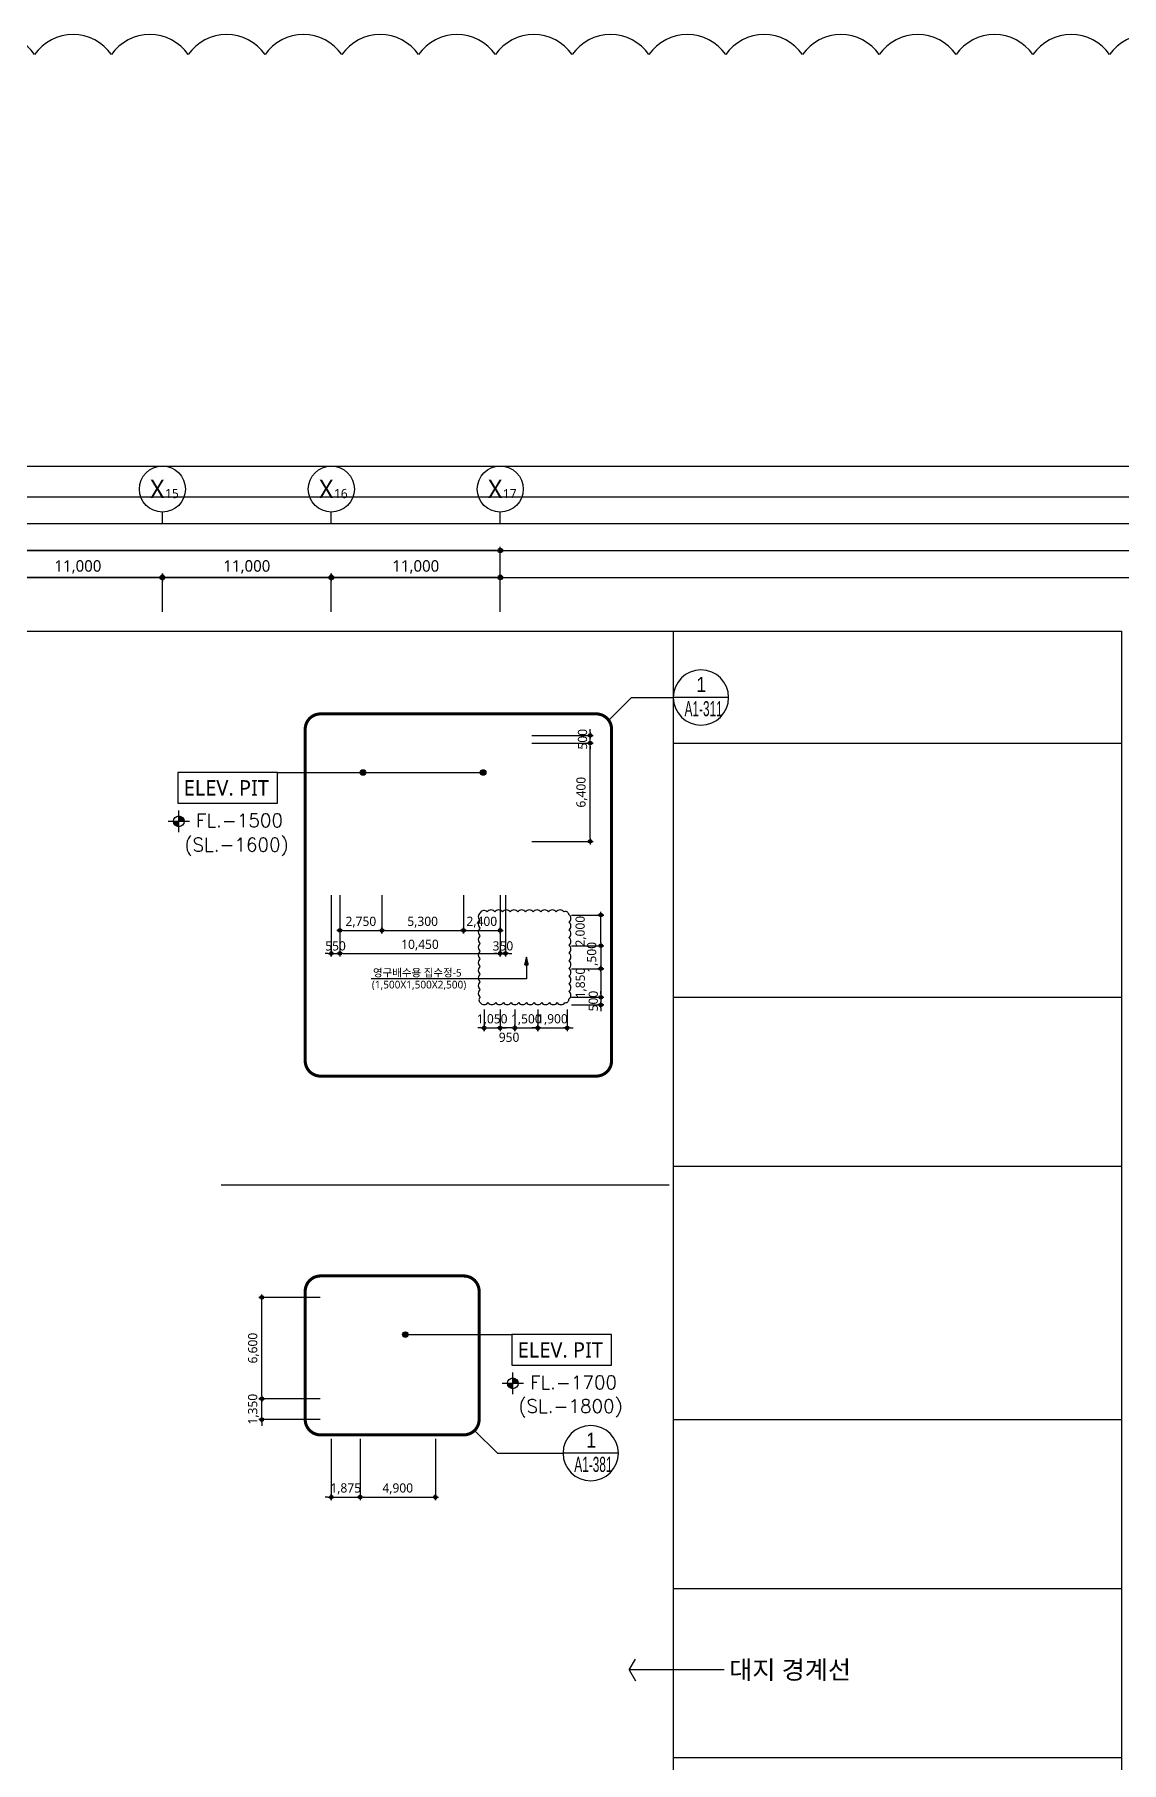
# Model space of a CAD drawing. Header units: millimetres. Extents: x 45782458 to 46215946, y 191740 to 1509539.
# Drawn here: x 46101449 to 46172222, y 1397021 to 1509539 of the extents above; entities that cross this region are included whole.
import ezdxf
from ezdxf.enums import TextEntityAlignment as Align

# ---------------------------------------------------------------- set-up
doc = ezdxf.new("R2010")
doc.units = ezdxf.units.MM
doc.header["$LTSCALE"] = 1000
doc.header["$MEASUREMENT"] = 0
doc.header["$PDSIZE"] = -10
doc.linetypes.add('SYM$0$DASHDOT', pattern=[1, 0.5, -0.25, 0, -0.25])
doc.layers.get('0').update_dxf_attribs({"linetype": 'CONTINUOUS'})
doc.layers.get('Defpoints').update_dxf_attribs({"color": 171, "linetype": 'CONTINUOUS'})
for name, color, linetype in [('cen', 14, 'CONTINUOUS'), ('DIM', 7, 'CONTINUOUS'), ('LED', 7, 'CONTINUOUS'), ('NDIM', 7, 'CONTINUOUS'), ('SYM(AXIS)', 7, 'CONTINUOUS'), ('SYMBOL', 7, 'CONTINUOUS'), ('TEXT(AXIS)', 2, 'CONTINUOUS'), ('TEXT(MIN)', 7, 'CONTINUOUS'), ('TEXT(노트)', 7, 'CONTINUOUS'), ('TEXT(실명)', 3, 'CONTINUOUS'), ('TITLE', 7, 'CONTINUOUS'), ('구간정리', 6, 'CONTINUOUS'), ('구간정리-TEXT', 3, 'CONTINUOUS')]:
    doc.layers.add(name, color=color, linetype=linetype)
doc.layers.add('CHECK', color=30, linetype='CONTINUOUS', plot=False)
doc.styles.add('SIM', font='simplex.shx')
doc.styles.add('SYM$0$ARIAL', font='arial.ttf')
doc.styles.add('SYM$0$돋움', font='', dxfattribs={"width": 0.9})
doc.styles.add('TE', font='malgun_0.ttf')
doc.styles.add('나눔바른고딕', font='NanumBarunGothic.ttf')
doc.styles.get('SYM$0$돋움').set_extended_font_data('Dotum')
doc.dimstyles.new('BA', dxfattribs={"dimscale": 500, "dimtxt": 3, "dimasz": 1, "dimexe": 1, "dimexo": 5, "dimgap": 0.9, "dimtad": 1, "dimdec": 0, "dimdsep": 46, "dimlunit": 6, "dimtxsty": 'TE', "dimblk": 'DDD', "dimcen": 2.5, "dimclrd": 256, "dimclre": 256, "dimclrt": 3, "dimazin": 2, "dimtfac": 1, "dimtdec": 0, "dimtix": 1, "dimtmove": 2, "dimatfit": 3, "dimldrblk": 'DDD', "dimfxl": 1, "dimtolj": 1, "dimtzin": 0, "dimarcsym": 2})

# ---------------------------------------------------------------- blocks, each defined once
blk = doc.blocks.new('DDD')
at = {"layer": 'DIM', "color": 0}
for p, q in [((-1, 0), (1, 0)), ((0, -1), (0, 1))]:
    blk.add_line(p, q, dxfattribs=at)
for radius in [0.6, 0.3]:
    blk.add_circle((0, 0), radius, dxfattribs=at)
blk = doc.blocks.new('*D40')
at = {"layer": 'Defpoints', "color": 0, "ltscale": 0.4, "transparency": 16777216}
for p in [(46098772, 1474190), (46098772, 1470690), (46109772, 1470690)]:
    blk.add_point(p, dxfattribs=at)
at = {"layer": 'NDIM', "lineweight": -2, "ltscale": 0.4, "transparency": 16777216}
for p, q in [((46098772, 1471940), (46098772, 1474440)), ((46109522, 1474190), (46099022, 1474190)), ((46109772, 1471940), (46109772, 1474440))]:
    blk.add_line(p, q, dxfattribs=at)
at = {"layer": 'NDIM', "lineweight": -2, "ltscale": 0.4, "transparency": 16777216, "xscale": 250, "yscale": 250, "zscale": 250, "rotation": 180}
blk.add_blockref('DDD', (46098772, 1474190), dxfattribs=at)
at = {"layer": 'NDIM', "lineweight": -2, "ltscale": 0.4, "transparency": 16777216, "xscale": 250, "yscale": 250, "zscale": 250}
blk.add_blockref('DDD', (46109772, 1474190), dxfattribs=at)
at = {"layer": 'NDIM', "color": 3, "ltscale": 0.4, "transparency": 16777216, "insert": (46104272, 1474868), "char_height": 750, "attachment_point": 5, "style": 'TE'}
blk.add_mtext('\\A1;11,000', dxfattribs=at)
blk = doc.blocks.new('*D41')
at = {"layer": 'Defpoints', "color": 0, "ltscale": 0.4, "transparency": 16777216}
for p in [(46109772, 1474190), (46109772, 1470690), (46120772, 1470690)]:
    blk.add_point(p, dxfattribs=at)
at = {"layer": 'NDIM', "lineweight": -2, "ltscale": 0.4, "transparency": 16777216}
for p, q in [((46109772, 1471940), (46109772, 1474440)), ((46120522, 1474190), (46110022, 1474190)), ((46120772, 1471940), (46120772, 1474440))]:
    blk.add_line(p, q, dxfattribs=at)
at = {"layer": 'NDIM', "lineweight": -2, "ltscale": 0.4, "transparency": 16777216, "xscale": 250, "yscale": 250, "zscale": 250, "rotation": 180}
blk.add_blockref('DDD', (46109772, 1474190), dxfattribs=at)
at = {"layer": 'NDIM', "lineweight": -2, "ltscale": 0.4, "transparency": 16777216, "xscale": 250, "yscale": 250, "zscale": 250}
blk.add_blockref('DDD', (46120772, 1474190), dxfattribs=at)
at = {"layer": 'NDIM', "color": 3, "ltscale": 0.4, "transparency": 16777216, "insert": (46115272, 1474868), "char_height": 750, "attachment_point": 5, "style": 'TE'}
blk.add_mtext('\\A1;11,000', dxfattribs=at)
blk = doc.blocks.new('A$C2F20087E')
at = {"layer": 'SYM(AXIS)'}
blk.add_line((600, 0), (600, 300), dxfattribs=at)
blk.add_circle((600, 900), 600, dxfattribs=at)
blk = doc.blocks.new('*D42')
at = {"layer": 'Defpoints', "color": 0, "ltscale": 0.4, "transparency": 16777216}
for p in [(46120772, 1474190), (46120772, 1470690), (46131772, 1470690)]:
    blk.add_point(p, dxfattribs=at)
at = {"layer": 'NDIM', "lineweight": -2, "ltscale": 0.4, "transparency": 16777216}
for p, q in [((46120772, 1471940), (46120772, 1474440)), ((46131522, 1474190), (46121022, 1474190)), ((46131772, 1471940), (46131772, 1474440))]:
    blk.add_line(p, q, dxfattribs=at)
at = {"layer": 'NDIM', "lineweight": -2, "ltscale": 0.4, "transparency": 16777216, "xscale": 250, "yscale": 250, "zscale": 250, "rotation": 180}
blk.add_blockref('DDD', (46120772, 1474190), dxfattribs=at)
at = {"layer": 'NDIM', "lineweight": -2, "ltscale": 0.4, "transparency": 16777216, "xscale": 250, "yscale": 250, "zscale": 250}
blk.add_blockref('DDD', (46131772, 1474190), dxfattribs=at)
at = {"layer": 'NDIM', "color": 3, "ltscale": 0.4, "transparency": 16777216, "insert": (46126272, 1474868), "char_height": 750, "attachment_point": 5, "style": 'TE'}
blk.add_mtext('\\A1;11,000', dxfattribs=at)
blk = doc.blocks.new('A$C31C7260E')
at = {"layer": 'TITLE'}
for points in [[(0, 0), (0, 4000), (13000, 4000), (13000, 0)], [(13000, 0), (0, 0)]]:
    blk.add_lwpolyline(points, dxfattribs=at)
blk = doc.blocks.new('level')
at = {"layer": 'SYMBOL'}
for p, q in [((-4320, 0), (4320, 0)), ((0, 4320), (0, -4320))]:
    blk.add_line(p, q, dxfattribs=at)
blk.add_circle((0, 0), 2160, dxfattribs=at)
for points in [[(-2160, 0), (0, 2160), (-2127, 381), (-376, 2126)], [(-2127, 381), (-376, 2126), (-2030, 748), (-738, 2029)], [(-2030, 748), (-738, 2029), (-1859, 1104), (-1089, 1863)], [(-1859, 1104), (-1089, 1863), (-1659, 1388), (-1386, 1658)], [(0, -2160), (2160, 0), (381, -2127), (2126, -376)], [(381, -2127), (2126, -376), (748, -2030), (2029, -738)], [(748, -2030), (2029, -738), (1104, -1859), (1863, -1089)], [(1104, -1859), (1863, -1089), (1388, -1659), (1658, -1386)]]:
    blk.add_solid(points, dxfattribs=at)
at = {"layer": 'SYMBOL', "linetype": 'Continuous'}
for points in [[(0, 2160), (-2160, 0), (0, 0)], [(2160, 0), (0, 0), (0, -2160)]]:
    blk.add_solid(points, dxfattribs=at)
blk = doc.blocks.new('*D1002')
at = {"layer": 'Defpoints', "color": 0, "ltscale": 0.4, "transparency": 16777216}
for p in [(46121322, 1453801), (46124072, 1453801), (46124072, 1451201)]:
    blk.add_point(p, dxfattribs=at)
at = {"layer": 'NDIM', "lineweight": -2, "ltscale": 0.4, "transparency": 16777216}
for p, q in [((46121322, 1453501), (46121322, 1451001)), ((46124072, 1453501), (46124072, 1451001)), ((46121522, 1451201), (46123872, 1451201))]:
    blk.add_line(p, q, dxfattribs=at)
at = {"layer": 'NDIM', "lineweight": -2, "ltscale": 0.4, "transparency": 16777216, "xscale": 200, "yscale": 200, "zscale": 200, "rotation": 180}
blk.add_blockref('DDD', (46121322, 1451201), dxfattribs=at)
at = {"layer": 'NDIM', "lineweight": -2, "ltscale": 0.4, "transparency": 16777216, "xscale": 200, "yscale": 200, "zscale": 200}
blk.add_blockref('DDD', (46124072, 1451201), dxfattribs=at)
at = {"layer": 'NDIM', "color": 3, "ltscale": 0.4, "transparency": 16777216, "insert": (46122697, 1451742), "char_height": 600, "attachment_point": 5, "style": 'TE'}
blk.add_mtext('\\A1;2,750', dxfattribs=at)
blk = doc.blocks.new('*D1003')
at = {"layer": 'Defpoints', "color": 0, "ltscale": 0.4, "transparency": 16777216}
for p in [(46121322, 1453801), (46131772, 1453801), (46131772, 1449701)]:
    blk.add_point(p, dxfattribs=at)
at = {"layer": 'NDIM', "lineweight": -2, "ltscale": 0.4, "transparency": 16777216}
for p, q in [((46121322, 1453501), (46121322, 1449501)), ((46131772, 1453501), (46131772, 1449501)), ((46121522, 1449701), (46131572, 1449701))]:
    blk.add_line(p, q, dxfattribs=at)
at = {"layer": 'NDIM', "lineweight": -2, "ltscale": 0.4, "transparency": 16777216, "xscale": 200, "yscale": 200, "zscale": 200, "rotation": 180}
blk.add_blockref('DDD', (46121322, 1449701), dxfattribs=at)
at = {"layer": 'NDIM', "lineweight": -2, "ltscale": 0.4, "transparency": 16777216, "xscale": 200, "yscale": 200, "zscale": 200}
blk.add_blockref('DDD', (46131772, 1449701), dxfattribs=at)
at = {"layer": 'NDIM', "color": 3, "ltscale": 0.4, "transparency": 16777216, "insert": (46126547, 1450243), "char_height": 600, "attachment_point": 5, "style": 'TE'}
blk.add_mtext('\\A1;10,450', dxfattribs=at)
blk = doc.blocks.new('*D1004')
at = {"layer": 'Defpoints', "color": 0, "ltscale": 0.4, "transparency": 16777216}
for p in [(46131772, 1453801), (46132122, 1453801), (46132122, 1449701)]:
    blk.add_point(p, dxfattribs=at)
at = {"layer": 'NDIM', "lineweight": -2, "ltscale": 0.4, "transparency": 16777216}
for p, q in [((46131772, 1453501), (46131772, 1449501)), ((46132122, 1453501), (46132122, 1449501)), ((46131572, 1449701), (46131372, 1449701)), ((46131772, 1449701), (46132122, 1449701)), ((46132322, 1449701), (46132522, 1449701))]:
    blk.add_line(p, q, dxfattribs=at)
at = {"layer": 'NDIM', "lineweight": -2, "ltscale": 0.4, "transparency": 16777216, "xscale": 200, "yscale": 200, "zscale": 200}
blk.add_blockref('DDD', (46131772, 1449701), dxfattribs=at)
at = {"layer": 'NDIM', "lineweight": -2, "ltscale": 0.4, "transparency": 16777216, "xscale": 200, "yscale": 200, "zscale": 200, "rotation": 180}
blk.add_blockref('DDD', (46132122, 1449701), dxfattribs=at)
at = {"layer": 'NDIM', "color": 3, "ltscale": 0.4, "transparency": 16777216, "insert": (46131947, 1450191), "char_height": 600, "attachment_point": 5, "style": 'TE'}
blk.add_mtext('\\A1;350', dxfattribs=at)
blk = doc.blocks.new('*D1005')
at = {"layer": 'Defpoints', "color": 0, "ltscale": 0.4, "transparency": 16777216}
for p in [(46133522, 1463401), (46137622, 1463401), (46133522, 1457001)]:
    blk.add_point(p, dxfattribs=at)
at = {"layer": 'NDIM', "lineweight": -2, "ltscale": 0.4, "transparency": 16777216}
for p, q in [((46133822, 1463401), (46137822, 1463401)), ((46137622, 1457201), (46137622, 1463201)), ((46133822, 1457001), (46137822, 1457001))]:
    blk.add_line(p, q, dxfattribs=at)
at = {"layer": 'NDIM', "lineweight": -2, "ltscale": 0.4, "transparency": 16777216, "xscale": 200, "yscale": 200, "zscale": 200}
for p, rotation in [((46137622, 1463401), 90), ((46137622, 1457001), 270)]:
    blk.add_blockref('DDD', p, dxfattribs=dict(at, rotation=rotation))
at = {"layer": 'NDIM', "color": 3, "ltscale": 0.4, "transparency": 16777216, "insert": (46137082, 1460201), "char_height": 600, "attachment_point": 5, "rotation": 90, "style": 'TE'}
blk.add_mtext('\\A1;6,400', dxfattribs=at)
blk = doc.blocks.new('*D1001')
at = {"layer": 'Defpoints', "color": 0, "ltscale": 0.4, "transparency": 16777216}
for p in [(46133522, 1463901), (46137622, 1463901), (46133522, 1463401)]:
    blk.add_point(p, dxfattribs=at)
at = {"layer": 'NDIM', "lineweight": -2, "ltscale": 0.4, "transparency": 16777216}
for p, q in [((46133822, 1463901), (46137822, 1463901)), ((46137622, 1464101), (46137622, 1464301)), ((46137622, 1463401), (46137622, 1463901)), ((46133822, 1463401), (46137822, 1463401)), ((46137622, 1463201), (46137622, 1463001))]:
    blk.add_line(p, q, dxfattribs=at)
at = {"layer": 'NDIM', "lineweight": -2, "ltscale": 0.4, "transparency": 16777216, "xscale": 200, "yscale": 200, "zscale": 200}
for p, rotation in [((46137622, 1463901), 270), ((46137622, 1463401), 90)]:
    blk.add_blockref('DDD', p, dxfattribs=dict(at, rotation=rotation))
at = {"layer": 'NDIM', "color": 3, "ltscale": 0.4, "transparency": 16777216, "insert": (46137132, 1463651), "char_height": 600, "attachment_point": 5, "rotation": 90, "style": 'TE'}
blk.add_mtext('\\A1;500', dxfattribs=at)
blk = doc.blocks.new('*D1007')
at = {"layer": 'Defpoints', "color": 0, "ltscale": 0.4, "transparency": 16777216}
for p in [(46120772, 1453801), (46121322, 1453801), (46121322, 1449701)]:
    blk.add_point(p, dxfattribs=at)
at = {"layer": 'NDIM', "lineweight": -2, "ltscale": 0.4, "transparency": 16777216}
for p, q in [((46120772, 1453501), (46120772, 1449501)), ((46121322, 1453501), (46121322, 1449501)), ((46120572, 1449701), (46120372, 1449701)), ((46120772, 1449701), (46121322, 1449701)), ((46121522, 1449701), (46121722, 1449701))]:
    blk.add_line(p, q, dxfattribs=at)
at = {"layer": 'NDIM', "lineweight": -2, "ltscale": 0.4, "transparency": 16777216, "xscale": 200, "yscale": 200, "zscale": 200}
blk.add_blockref('DDD', (46120772, 1449701), dxfattribs=at)
at = {"layer": 'NDIM', "lineweight": -2, "ltscale": 0.4, "transparency": 16777216, "xscale": 200, "yscale": 200, "zscale": 200, "rotation": 180}
blk.add_blockref('DDD', (46121322, 1449701), dxfattribs=at)
at = {"layer": 'NDIM', "color": 3, "ltscale": 0.4, "transparency": 16777216, "insert": (46121047, 1450191), "char_height": 600, "attachment_point": 5, "style": 'TE'}
blk.add_mtext('\\A1;550', dxfattribs=at)
blk = doc.blocks.new('*D1008')
at = {"layer": 'Defpoints', "color": 0, "ltscale": 0.4, "transparency": 16777216}
for p in [(46124072, 1453801), (46129372, 1453801), (46129372, 1451201)]:
    blk.add_point(p, dxfattribs=at)
at = {"layer": 'NDIM', "lineweight": -2, "ltscale": 0.4, "transparency": 16777216}
for p, q in [((46124072, 1453501), (46124072, 1451001)), ((46129372, 1453501), (46129372, 1451001)), ((46124272, 1451201), (46129172, 1451201))]:
    blk.add_line(p, q, dxfattribs=at)
at = {"layer": 'NDIM', "lineweight": -2, "ltscale": 0.4, "transparency": 16777216, "xscale": 200, "yscale": 200, "zscale": 200, "rotation": 180}
blk.add_blockref('DDD', (46124072, 1451201), dxfattribs=at)
at = {"layer": 'NDIM', "lineweight": -2, "ltscale": 0.4, "transparency": 16777216, "xscale": 200, "yscale": 200, "zscale": 200}
blk.add_blockref('DDD', (46129372, 1451201), dxfattribs=at)
at = {"layer": 'NDIM', "color": 3, "ltscale": 0.4, "transparency": 16777216, "insert": (46126722, 1451742), "char_height": 600, "attachment_point": 5, "style": 'TE'}
blk.add_mtext('\\A1;5,300', dxfattribs=at)
blk = doc.blocks.new('*D1009')
at = {"layer": 'Defpoints', "color": 0, "ltscale": 0.4, "transparency": 16777216}
for p in [(46129372, 1453801), (46131772, 1453801), (46131772, 1451201)]:
    blk.add_point(p, dxfattribs=at)
at = {"layer": 'NDIM', "lineweight": -2, "ltscale": 0.4, "transparency": 16777216}
for p, q in [((46129372, 1453501), (46129372, 1451001)), ((46131772, 1453501), (46131772, 1451001)), ((46129572, 1451201), (46131572, 1451201))]:
    blk.add_line(p, q, dxfattribs=at)
at = {"layer": 'NDIM', "lineweight": -2, "ltscale": 0.4, "transparency": 16777216, "xscale": 200, "yscale": 200, "zscale": 200, "rotation": 180}
blk.add_blockref('DDD', (46129372, 1451201), dxfattribs=at)
at = {"layer": 'NDIM', "lineweight": -2, "ltscale": 0.4, "transparency": 16777216, "xscale": 200, "yscale": 200, "zscale": 200}
blk.add_blockref('DDD', (46131772, 1451201), dxfattribs=at)
at = {"layer": 'NDIM', "color": 3, "ltscale": 0.4, "transparency": 16777216, "insert": (46130572, 1451742), "char_height": 600, "attachment_point": 5, "style": 'TE'}
blk.add_mtext('\\A1;2,400', dxfattribs=at)
blk = doc.blocks.new('*D1010')
at = {"layer": 'Defpoints', "color": 0, "ltscale": 0.4, "transparency": 16777216}
for p in [(46122647, 1418401), (46127547, 1418401), (46127547, 1414301)]:
    blk.add_point(p, dxfattribs=at)
at = {"layer": 'NDIM', "lineweight": -2, "ltscale": 0.4, "transparency": 16777216}
for p, q in [((46122647, 1418101), (46122647, 1414101)), ((46127547, 1418101), (46127547, 1414101)), ((46122847, 1414301), (46127347, 1414301))]:
    blk.add_line(p, q, dxfattribs=at)
at = {"layer": 'NDIM', "lineweight": -2, "ltscale": 0.4, "transparency": 16777216, "xscale": 200, "yscale": 200, "zscale": 200, "rotation": 180}
blk.add_blockref('DDD', (46122647, 1414301), dxfattribs=at)
at = {"layer": 'NDIM', "lineweight": -2, "ltscale": 0.4, "transparency": 16777216, "xscale": 200, "yscale": 200, "zscale": 200}
blk.add_blockref('DDD', (46127547, 1414301), dxfattribs=at)
at = {"layer": 'NDIM', "color": 3, "ltscale": 0.4, "transparency": 16777216, "insert": (46125097, 1414842), "char_height": 600, "attachment_point": 5, "style": 'TE'}
blk.add_mtext('\\A1;4,900', dxfattribs=at)
blk = doc.blocks.new('*D1011')
at = {"layer": 'Defpoints', "color": 0, "ltscale": 0.4, "transparency": 16777216}
for p in [(46120772, 1418401), (46122647, 1418401), (46122647, 1414301)]:
    blk.add_point(p, dxfattribs=at)
at = {"layer": 'NDIM', "lineweight": -2, "ltscale": 0.4, "transparency": 16777216}
for p, q in [((46120772, 1418101), (46120772, 1414101)), ((46122647, 1418101), (46122647, 1414101)), ((46120572, 1414301), (46120372, 1414301)), ((46120772, 1414301), (46122647, 1414301)), ((46122847, 1414301), (46123047, 1414301))]:
    blk.add_line(p, q, dxfattribs=at)
at = {"layer": 'NDIM', "lineweight": -2, "ltscale": 0.4, "transparency": 16777216, "xscale": 200, "yscale": 200, "zscale": 200}
blk.add_blockref('DDD', (46120772, 1414301), dxfattribs=at)
at = {"layer": 'NDIM', "lineweight": -2, "ltscale": 0.4, "transparency": 16777216, "xscale": 200, "yscale": 200, "zscale": 200, "rotation": 180}
blk.add_blockref('DDD', (46122647, 1414301), dxfattribs=at)
at = {"layer": 'NDIM', "color": 3, "ltscale": 0.4, "transparency": 16777216, "insert": (46121710, 1414843), "char_height": 600, "attachment_point": 5, "style": 'TE'}
blk.add_mtext('\\A1;1,875', dxfattribs=at)
blk = doc.blocks.new('*D1012')
at = {"layer": 'Defpoints', "color": 0, "ltscale": 0.4, "transparency": 16777216}
for p in [(46116247, 1420701), (46120347, 1420701), (46120347, 1419351)]:
    blk.add_point(p, dxfattribs=at)
at = {"layer": 'NDIM', "lineweight": -2, "ltscale": 0.4, "transparency": 16777216}
for p, q in [((46116247, 1420901), (46116247, 1421101)), ((46120047, 1420701), (46116047, 1420701)), ((46116247, 1419351), (46116247, 1420701)), ((46120047, 1419351), (46116047, 1419351)), ((46116247, 1419151), (46116247, 1418951))]:
    blk.add_line(p, q, dxfattribs=at)
at = {"layer": 'NDIM', "lineweight": -2, "ltscale": 0.4, "transparency": 16777216, "xscale": 200, "yscale": 200, "zscale": 200}
for p, rotation in [((46116247, 1420701), 270), ((46116247, 1419351), 90)]:
    blk.add_blockref('DDD', p, dxfattribs=dict(at, rotation=rotation))
at = {"layer": 'NDIM', "color": 3, "ltscale": 0.4, "transparency": 16777216, "insert": (46115705, 1420026), "char_height": 600, "attachment_point": 5, "rotation": 90, "style": 'TE'}
blk.add_mtext('\\A1;1,350', dxfattribs=at)
blk = doc.blocks.new('*D1013')
at = {"layer": 'Defpoints', "color": 0, "ltscale": 0.4, "transparency": 16777216}
for p in [(46116247, 1427301), (46120347, 1427301), (46120347, 1420701)]:
    blk.add_point(p, dxfattribs=at)
at = {"layer": 'NDIM', "lineweight": -2, "ltscale": 0.4, "transparency": 16777216}
for p, q in [((46120047, 1427301), (46116047, 1427301)), ((46116247, 1420901), (46116247, 1427101)), ((46120047, 1420701), (46116047, 1420701))]:
    blk.add_line(p, q, dxfattribs=at)
at = {"layer": 'NDIM', "lineweight": -2, "ltscale": 0.4, "transparency": 16777216, "xscale": 200, "yscale": 200, "zscale": 200}
for p, rotation in [((46116247, 1427301), 90), ((46116247, 1420701), 270)]:
    blk.add_blockref('DDD', p, dxfattribs=dict(at, rotation=rotation))
at = {"layer": 'NDIM', "color": 3, "ltscale": 0.4, "transparency": 16777216, "insert": (46115707, 1424001), "char_height": 600, "attachment_point": 5, "rotation": 90, "style": 'TE'}
blk.add_mtext('\\A1;6,600', dxfattribs=at)
blk = doc.blocks.new('SYM$0$det-tar-wi')
at = {"layer": '구간정리', "ltscale": 0.2}
blk.add_line((0, 0), (11, 0), dxfattribs=at)
blk.add_circle((5.5, 0), 5.5, dxfattribs=at)
at = {"layer": '구간정리-TEXT', "color": 3, "style": 'SYM$0$ARIAL'}
blk.add_attdef('2', text='', height=3, dxfattribs=at).set_placement((5.5, 2.58), align=Align.MIDDLE_CENTER)
at = {"layer": '구간정리-TEXT', "color": 3, "style": 'SYM$0$ARIAL', "width": 0.6}
blk.add_attdef('A1.00', text='', height=3, dxfattribs=at).set_placement((5.57, -2.22), align=Align.MIDDLE_CENTER)
blk = doc.blocks.new('*D1277')
at = {"layer": 'Defpoints', "color": 0, "ltscale": 0.4, "transparency": 16777216}
for p in [(46132722, 1446351), (46134222, 1446351), (46134222, 1444851)]:
    blk.add_point(p, dxfattribs=at)
at = {"layer": 'NDIM', "lineweight": -2, "ltscale": 0.4, "transparency": 16777216}
for p, q in [((46132722, 1446051), (46132722, 1444651)), ((46134222, 1446051), (46134222, 1444651)), ((46132522, 1444851), (46132322, 1444851)), ((46132722, 1444851), (46134222, 1444851)), ((46134422, 1444851), (46134622, 1444851))]:
    blk.add_line(p, q, dxfattribs=at)
at = {"layer": 'NDIM', "lineweight": -2, "ltscale": 0.4, "transparency": 16777216, "xscale": 200, "yscale": 200, "zscale": 200}
blk.add_blockref('DDD', (46132722, 1444851), dxfattribs=at)
at = {"layer": 'NDIM', "lineweight": -2, "ltscale": 0.4, "transparency": 16777216, "xscale": 200, "yscale": 200, "zscale": 200, "rotation": 180}
blk.add_blockref('DDD', (46134222, 1444851), dxfattribs=at)
at = {"layer": 'NDIM', "color": 3, "ltscale": 0.4, "transparency": 16777216, "insert": (46133472, 1445393), "char_height": 600, "attachment_point": 5, "style": 'TE'}
blk.add_mtext('\\A1;1,500', dxfattribs=at)
blk = doc.blocks.new('*D1278')
at = {"layer": 'Defpoints', "color": 0, "ltscale": 0.4, "transparency": 16777216}
for p in [(46131772, 1446351), (46132722, 1446351), (46131772, 1444851)]:
    blk.add_point(p, dxfattribs=at)
at = {"layer": 'NDIM', "lineweight": -2, "ltscale": 0.4, "transparency": 16777216}
for p, q in [((46131772, 1446051), (46131772, 1444651)), ((46132722, 1446051), (46132722, 1444651)), ((46132522, 1444851), (46131972, 1444851))]:
    blk.add_line(p, q, dxfattribs=at)
at = {"layer": 'NDIM', "lineweight": -2, "ltscale": 0.4, "transparency": 16777216, "xscale": 200, "yscale": 200, "zscale": 200, "rotation": 180}
blk.add_blockref('DDD', (46131772, 1444851), dxfattribs=at)
at = {"layer": 'NDIM', "lineweight": -2, "ltscale": 0.4, "transparency": 16777216, "xscale": 200, "yscale": 200, "zscale": 200}
blk.add_blockref('DDD', (46132722, 1444851), dxfattribs=at)
at = {"layer": 'NDIM', "color": 3, "ltscale": 0.4, "transparency": 16777216, "insert": (46132349, 1444241), "char_height": 600, "attachment_point": 5, "style": 'TE'}
blk.add_mtext('\\A1;950', dxfattribs=at)
blk = doc.blocks.new('*D1279')
at = {"layer": 'Defpoints', "color": 0, "ltscale": 0.4, "transparency": 16777216}
for p in [(46136122, 1450201), (46136122, 1448701), (46138322, 1448701)]:
    blk.add_point(p, dxfattribs=at)
at = {"layer": 'NDIM', "lineweight": -2, "ltscale": 0.4, "transparency": 16777216}
for p, q in [((46138322, 1450401), (46138322, 1450601)), ((46136422, 1450201), (46138522, 1450201)), ((46138322, 1450201), (46138322, 1448701)), ((46136422, 1448701), (46138522, 1448701)), ((46138322, 1448501), (46138322, 1448301))]:
    blk.add_line(p, q, dxfattribs=at)
at = {"layer": 'NDIM', "lineweight": -2, "ltscale": 0.4, "transparency": 16777216, "xscale": 200, "yscale": 200, "zscale": 200}
for p, rotation in [((46138322, 1450201), 270), ((46138322, 1448701), 90)]:
    blk.add_blockref('DDD', p, dxfattribs=dict(at, rotation=rotation))
at = {"layer": 'NDIM', "color": 3, "ltscale": 0.4, "transparency": 16777216, "insert": (46137780, 1449451), "char_height": 600, "attachment_point": 5, "rotation": 90, "style": 'TE'}
blk.add_mtext('\\A1;1,500', dxfattribs=at)
blk = doc.blocks.new('*D1280')
at = {"layer": 'Defpoints', "color": 0, "ltscale": 0.4, "transparency": 16777216}
for p in [(46136122, 1448701), (46136122, 1446851), (46138322, 1446851)]:
    blk.add_point(p, dxfattribs=at)
at = {"layer": 'NDIM', "lineweight": -2, "ltscale": 0.4, "transparency": 16777216}
for p, q in [((46136422, 1448701), (46138522, 1448701)), ((46138322, 1448501), (46138322, 1447051)), ((46136422, 1446851), (46138522, 1446851))]:
    blk.add_line(p, q, dxfattribs=at)
at = {"layer": 'NDIM', "lineweight": -2, "ltscale": 0.4, "transparency": 16777216, "xscale": 200, "yscale": 200, "zscale": 200}
for p, rotation in [((46138322, 1448701), 90), ((46138322, 1446851), 270)]:
    blk.add_blockref('DDD', p, dxfattribs=dict(at, rotation=rotation))
at = {"layer": 'NDIM', "color": 3, "ltscale": 0.4, "transparency": 16777216, "insert": (46137037, 1447776), "char_height": 600, "attachment_point": 5, "rotation": 90, "style": 'TE'}
blk.add_mtext('\\A1;1,850', dxfattribs=at)
blk = doc.blocks.new('*D1281')
at = {"layer": 'Defpoints', "color": 0, "ltscale": 0.4, "transparency": 16777216}
for p in [(46136122, 1452201), (46138322, 1452201), (46136122, 1450201)]:
    blk.add_point(p, dxfattribs=at)
at = {"layer": 'NDIM', "lineweight": -2, "ltscale": 0.4, "transparency": 16777216}
for p, q in [((46136422, 1452201), (46138522, 1452201)), ((46138322, 1450401), (46138322, 1452001)), ((46136422, 1450201), (46138522, 1450201))]:
    blk.add_line(p, q, dxfattribs=at)
at = {"layer": 'NDIM', "lineweight": -2, "ltscale": 0.4, "transparency": 16777216, "xscale": 200, "yscale": 200, "zscale": 200}
for p, rotation in [((46138322, 1452201), 90), ((46138322, 1450201), 270)]:
    blk.add_blockref('DDD', p, dxfattribs=dict(at, rotation=rotation))
at = {"layer": 'NDIM', "color": 3, "ltscale": 0.4, "transparency": 16777216, "insert": (46137028, 1451151), "char_height": 600, "attachment_point": 5, "rotation": 90, "style": 'TE'}
blk.add_mtext('\\A1;2,000', dxfattribs=at)
blk = doc.blocks.new('*D1329')
at = {"layer": 'Defpoints', "color": 0, "ltscale": 0.4, "transparency": 16777216}
for p in [(46136122, 1446851), (46136122, 1446351), (46138322, 1446351)]:
    blk.add_point(p, dxfattribs=at)
at = {"layer": 'NDIM', "lineweight": -2, "ltscale": 0.4, "transparency": 16777216}
for p, q in [((46138322, 1447051), (46138322, 1447251)), ((46136422, 1446851), (46138522, 1446851)), ((46136422, 1446351), (46138522, 1446351)), ((46138322, 1446851), (46138322, 1446351)), ((46138322, 1446151), (46138322, 1445951))]:
    blk.add_line(p, q, dxfattribs=at)
at = {"layer": 'NDIM', "lineweight": -2, "ltscale": 0.4, "transparency": 16777216, "xscale": 200, "yscale": 200, "zscale": 200}
for p, rotation in [((46138322, 1446851), 270), ((46138322, 1446351), 90)]:
    blk.add_blockref('DDD', p, dxfattribs=dict(at, rotation=rotation))
at = {"layer": 'NDIM', "color": 3, "ltscale": 0.4, "transparency": 16777216, "insert": (46137832, 1446601), "char_height": 600, "attachment_point": 5, "rotation": 90, "style": 'TE'}
blk.add_mtext('\\A1;500', dxfattribs=at)
blk = doc.blocks.new('*D1330')
at = {"layer": 'Defpoints', "color": 0, "ltscale": 0.4, "transparency": 16777216}
for p in [(46134222, 1446351), (46136122, 1446351), (46136122, 1444851)]:
    blk.add_point(p, dxfattribs=at)
at = {"layer": 'NDIM', "lineweight": -2, "ltscale": 0.4, "transparency": 16777216}
for p, q in [((46134222, 1446051), (46134222, 1444651)), ((46136122, 1446051), (46136122, 1444651)), ((46134022, 1444851), (46133822, 1444851)), ((46134222, 1444851), (46136122, 1444851)), ((46136322, 1444851), (46136522, 1444851))]:
    blk.add_line(p, q, dxfattribs=at)
at = {"layer": 'NDIM', "lineweight": -2, "ltscale": 0.4, "transparency": 16777216, "xscale": 200, "yscale": 200, "zscale": 200}
blk.add_blockref('DDD', (46134222, 1444851), dxfattribs=at)
at = {"layer": 'NDIM', "lineweight": -2, "ltscale": 0.4, "transparency": 16777216, "xscale": 200, "yscale": 200, "zscale": 200, "rotation": 180}
blk.add_blockref('DDD', (46136122, 1444851), dxfattribs=at)
at = {"layer": 'NDIM', "color": 3, "ltscale": 0.4, "transparency": 16777216, "insert": (46135172, 1445393), "char_height": 600, "attachment_point": 5, "style": 'TE'}
blk.add_mtext('\\A1;1,900', dxfattribs=at)
blk = doc.blocks.new('*D1331')
at = {"layer": 'Defpoints', "color": 0, "ltscale": 0.4, "transparency": 16777216}
for p in [(46130722, 1446351), (46131772, 1446351), (46131772, 1444851)]:
    blk.add_point(p, dxfattribs=at)
at = {"layer": 'NDIM', "lineweight": -2, "ltscale": 0.4, "transparency": 16777216}
for p, q in [((46130722, 1446051), (46130722, 1444651)), ((46131772, 1446051), (46131772, 1444651)), ((46130522, 1444851), (46130322, 1444851)), ((46130722, 1444851), (46131772, 1444851)), ((46131972, 1444851), (46132172, 1444851))]:
    blk.add_line(p, q, dxfattribs=at)
at = {"layer": 'NDIM', "lineweight": -2, "ltscale": 0.4, "transparency": 16777216, "xscale": 200, "yscale": 200, "zscale": 200}
blk.add_blockref('DDD', (46130722, 1444851), dxfattribs=at)
at = {"layer": 'NDIM', "lineweight": -2, "ltscale": 0.4, "transparency": 16777216, "xscale": 200, "yscale": 200, "zscale": 200, "rotation": 180}
blk.add_blockref('DDD', (46131772, 1444851), dxfattribs=at)
at = {"layer": 'NDIM', "color": 3, "ltscale": 0.4, "transparency": 16777216, "insert": (46131247, 1445393), "char_height": 600, "attachment_point": 5, "style": 'TE'}
blk.add_mtext('\\A1;1,050', dxfattribs=at)

msp = doc.modelspace()

# ---------------------------------------------------------------- hatches: boundary and pattern name
at = {"ltscale": 10000}
h = msp.add_hatch(dxfattribs=at)
h.set_pattern_fill('ANSI31', color=256, scale=0.666667, angle=90)
h.set_pattern_definition([(135, (47069767.28232, -27195809.613285), (-0.05892556509888, -0.05892556509888), [])])
h.paths.add_polyline_path([(46133472.3, 1449451.3), (46133370.7, 1448969.5), (46133595.3, 1448969.5)])
at = {"layer": 'LED'}
h = msp.add_hatch(color=256, dxfattribs=at)
h.dxf.hatch_style = 1
edge = h.paths.add_edge_path()
edge.add_arc((46122836.3, 1461482), 180, 0, 360)
h = msp.add_hatch(color=256, dxfattribs=at)
h.dxf.hatch_style = 1
edge = h.paths.add_edge_path()
edge.add_arc((46130662.7, 1461482), 180, 0, 360)
h = msp.add_hatch(color=256, dxfattribs=at)
h.dxf.hatch_style = 1
edge = h.paths.add_edge_path()
edge.add_arc((46125595.3, 1424884.6), 180, 0, 360)

# ---------------------------------------------------------------- linework, layer by layer
at = {"ltscale": 10000}
for points in [[(46133472.3, 1449451.3), (46133472.3, 1448043.4), (46123373.4, 1448043.4)], [(46133472.3, 1449451.3), (46133370.7, 1448969.5), (46133595.3, 1448969.5), (46133472.3, 1449451.3)]]:
    msp.add_lwpolyline(points, dxfattribs=at)
at = {"layer": 'cen', "ltscale": 10000}
for p, q in [((46143042.2, 1463401.3), (46172222.3, 1463401.3)), ((46143042.2, 1446851.3), (46172222.3, 1446851.3)), ((46143042.2, 1435851.3), (46172222.3, 1435851.3)), ((46113598.4, 1434639), (46142778.5, 1434639)), ((46143042.2, 1419351.3), (46172222.3, 1419351.3)), ((46143042.2, 1408351.3), (46172222.3, 1408351.3)), ((46143042.2, 1397351.3), (46172222.3, 1397351.3))]:
    msp.add_line(p, q, dxfattribs=at)
at = {"layer": 'CHECK'}
msp.add_lwpolyline([(46176455.3, 1508237.4, 0.52056705), (46171455.3, 1508237.4, 0.52056705), (46166455.3, 1508237.4, 0.52056705), (46161455.3, 1508237.4, 0.52056705), (46156455.3, 1508237.4, 0.52056705), (46151455.3, 1508237.4, 0.52056705), (46146455.3, 1508237.4, 0.52056705), (46141455.3, 1508237.4, 0.52056705), (46136455.3, 1508237.4, 0.52056705), (46131455.3, 1508237.4, 0.52056705), (46126455.3, 1508237.4, 0.52056705), (46121455.3, 1508237.4, 0.52056705), (46116455.3, 1508237.4, 0.52056705), (46111455.3, 1508237.4, 0.52056705), (46106455.3, 1508237.4, 0.52056705), (46101455.3, 1508237.4, 0.52056705), (46096455.3, 1508237.4, 0.52056705)], format="xyb", dxfattribs=at)
msp.add_lwpolyline([(46130474.8, 1446498.8, 0.52056705), (46130974.8, 1446498.8, 0.52056705), (46131474.8, 1446498.8, 0.52056705), (46131974.8, 1446498.8, 0.52056705), (46132474.8, 1446498.8, 0.52056705), (46132974.8, 1446498.8, 0.52056705), (46133474.8, 1446498.8, 0.52056705), (46133974.8, 1446498.8, 0.52056705), (46134474.8, 1446498.8, 0.52056705), (46134974.8, 1446498.8, 0.52056705), (46135474.8, 1446498.8, 0.52056705), (46135974.8, 1446498.8, 0.52056705), (46136241.9, 1446731.8, 0.52056705), (46136241.9, 1447231.8, 0.52056705), (46136241.9, 1447731.8, 0.52056705), (46136241.9, 1448231.8, 0.52056705), (46136241.9, 1448731.8, 0.52056705), (46136241.9, 1449231.8, 0.52056705), (46136241.9, 1449731.8, 0.52056705), (46136241.9, 1450231.8, 0.52056705), (46136241.9, 1450731.8, 0.52056705), (46136241.9, 1451231.8, 0.52056705), (46136241.9, 1451731.8, 0.52056705), (46136241.9, 1452231.8, 0.52056705), (46135917.7, 1452407.6, 0.52056705), (46135417.7, 1452407.6, 0.52056705), (46134917.7, 1452407.6, 0.52056705), (46134417.7, 1452407.6, 0.52056705), (46133917.7, 1452407.6, 0.52056705), (46133417.7, 1452407.6, 0.52056705), (46132917.7, 1452407.6, 0.52056705), (46132417.7, 1452407.6, 0.52056705), (46131917.7, 1452407.6, 0.52056705), (46131417.7, 1452407.6, 0.52056705), (46130917.7, 1452407.6, 0.52056705), (46130474.8, 1452350.5, 0.52056705), (46130474.8, 1451850.5, 0.52056705), (46130474.8, 1451350.5, 0.52056705), (46130474.8, 1450850.5, 0.52056705), (46130474.8, 1450350.5, 0.52056705), (46130474.8, 1449850.5, 0.52056705), (46130474.8, 1449350.5, 0.52056705), (46130474.8, 1448850.5, 0.52056705), (46130474.8, 1448350.5, 0.52056705), (46130474.8, 1447850.5, 0.52056705), (46130474.8, 1447350.5, 0.52056705), (46130474.8, 1446850.5, 0.52056705)], format="xyb", close=True, dxfattribs=at)
at = {"layer": 'Defpoints'}
for points in [[(46182972.3, 1343740.2), (46006272.3, 1343740.2), (46006272.3, 1481440.2), (46182972.3, 1481440.2)], [(46180972.3, 1345740.2), (46010022.3, 1345740.2), (46010022.3, 1479440.2), (46180972.3, 1479440.2)], [(46179222.3, 1347490.2), (46011772.3, 1347490.2), (46011772.3, 1477690.2), (46179222.3, 1477690.2)], [(46177472.3, 1349240.2), (46013522.3, 1349240.2), (46013522.3, 1475940.2), (46177472.3, 1475940.2)], [(46175722.3, 1350990.2), (46015272.3, 1350990.2), (46015272.3, 1474190.2), (46175722.3, 1474190.2)], [(46143042.2, 1354490.2), (46018772.3, 1354490.2), (46018772.3, 1470690.2), (46143042.2, 1470690.2)], [(46172222.3, 1354490.2), (46018772.3, 1354490.2), (46018772.3, 1470690.2), (46172222.3, 1470690.2)]]:
    msp.add_lwpolyline(points, close=True, dxfattribs=at)
at = {"layer": 'LED'}
for points in [[(46117272.3, 1461482), (46130662.7, 1461482)], [(46125415.3, 1424884.6), (46132522.3, 1424884.6)], [(46140168.5, 1403044.3), (46140579.9, 1403756.9)], [(46146355.9, 1403044.3), (46140168.5, 1403044.3), (46140579.9, 1402331.7)]]:
    msp.add_lwpolyline(points, dxfattribs=at)
for centre in [(46122836.3, 1461482), (46130662.7, 1461482), (46125595.3, 1424884.6)]:
    msp.add_circle(centre, 180, dxfattribs=at)
at = {"layer": 'NDIM', "ltscale": 0.4}
for p, q in [((46131522.3, 1475940.2), (46018772.3, 1475940.2)), ((46131772.3, 1471940.2), (46131772.3, 1476190.2))]:
    msp.add_line(p, q, dxfattribs=at)
at = {"layer": '구간정리', "ltscale": 0.2}
for points in [[(46138835.1, 1464883.9), (46140320, 1466368.9), (46143042.2, 1466368.9)], [(46130104.4, 1418644.2), (46131589.3, 1417159.3), (46135863.3, 1417159.3)]]:
    msp.add_lwpolyline(points, dxfattribs=at)
at = {"layer": '구간정리', "linetype": 'SYM$0$DASHDOT', "ltscale": 2, "const_width": 200}
for points in [[(46120072.3, 1441713.8), (46138022.3, 1441713.8, 0.41421356), (46139022.3, 1442713.8), (46139022.3, 1464301.3, 0.41421356), (46138022.3, 1465301.3), (46120072.3, 1465301.3, 0.41421356), (46119072.3, 1464301.3), (46119072.3, 1442713.8, 0.41421356)], [(46120072.3, 1428701.3), (46129397.3, 1428701.3, -0.41421356), (46130397.3, 1427701.3), (46130397.3, 1419351.3, -0.41421356), (46129397.3, 1418351.3), (46120072.3, 1418351.3, -0.41421356), (46119072.3, 1419351.3), (46119072.3, 1427701.3, -0.41421356)]]:
    msp.add_lwpolyline(points, format="xyb", close=True, dxfattribs=at)

# ---------------------------------------------------------------- block references
for name, p, xscale, yscale, zscale in [('A$C2F20087E', (46108272.3, 1477690.2), 2.5, 2.5, 2.5), ('A$C2F20087E', (46119272.3, 1477690.2), 2.5, 2.5, 2.5), ('A$C2F20087E', (46130272.3, 1477690.2), 2.5, 2.5, 2.5), ('A$C31C7260E', (46117272.3, 1459482), -0.5, 0.5, 0.5), ('A$C31C7260E', (46139022.3, 1422884.6), -0.5, 0.5, 0.5)]:
    msp.add_blockref(name, p, dxfattribs=dict(xscale=xscale, yscale=yscale, zscale=zscale))
at = {"layer": 'NDIM', "ltscale": 0.4, "xscale": 250, "yscale": 250, "zscale": 250}
msp.add_blockref('DDD', (46131772.3, 1475940.2), dxfattribs=at)
at = {"layer": 'SYMBOL', "xscale": 0.1620208333521951, "yscale": 0.1620208333521951, "zscale": 0.1620208333521951, "rotation": 90}
for p in [(46110842.4, 1458306.9), (46132592.4, 1421709.4)]:
    msp.add_blockref('level', p, dxfattribs=at)
at = {"layer": '구간정리'}
ref = msp.add_blockref('SYM$0$det-tar-wi', (46146642.2, 1466368.9), dxfattribs=dict(at, xscale=-327.2727272727273, yscale=327.2727272727273, zscale=327.2727272727273))
ref.add_attrib('A1.00', 'A1-311', dxfattribs={"layer": '구간정리-TEXT', "color": 3, "height": 981.82, "style": 'SYM$0$돋움', "width": 0.6}).set_placement((46145016.8, 1465641.2), align=Align.MIDDLE_CENTER)
ref.add_attrib('2', '1', dxfattribs={"layer": '구간정리-TEXT', "color": 3, "height": 981.8, "style": 'SYM$0$돋움', "width": 0.9}).set_placement((46144869.8, 1467214.3), align=Align.MIDDLE_CENTER)
ref = msp.add_blockref('SYM$0$det-tar-wi', (46139463.3, 1417159.3), dxfattribs=dict(at, xscale=-327.2727272727273, yscale=327.2727272727273, zscale=327.2727272727273))
ref.add_attrib('A1.00', 'A1-381', dxfattribs={"layer": '구간정리-TEXT', "color": 3, "height": 981.82, "style": 'SYM$0$돋움', "width": 0.6}).set_placement((46137837.9, 1416431.7), align=Align.MIDDLE_CENTER)
ref.add_attrib('2', '1', dxfattribs={"layer": '구간정리-TEXT', "color": 3, "height": 981.8, "style": 'SYM$0$돋움', "width": 0.9}).set_placement((46137690.9, 1418004.8), align=Align.MIDDLE_CENTER)

# ---------------------------------------------------------------- texts
at = {"layer": 'SYMBOL', "color": 3, "style": 'SIM'}
for s, p in [('FL.-1500', (46117624.7, 1457929.1)), ('(SL.-1600)', (46117993.2, 1456347.9)), ('FL.-1700', (46139374.7, 1421331.7)), ('(SL.-1800)', (46139743.2, 1419786.9))]:
    msp.add_text(s, height=875, dxfattribs=at).set_placement(p, align=Align.RIGHT)
at = {"layer": 'TEXT(AXIS)', "style": '나눔바른고딕'}
for s, height, p in [('X', 1200, (46109443.2, 1479950.1)), ('15', 600, (46110391.3, 1479650.2)), ('X', 1200, (46120443.2, 1479950.1)), ('16', 600, (46121391.3, 1479650.2)), ('X', 1200, (46131443.2, 1479950.1)), ('17', 600, (46132391.3, 1479650.2))]:
    msp.add_text(s, height=height, dxfattribs=at).set_placement(p, align=Align.MIDDLE)
at = {"layer": 'TEXT(MIN)', "style": '나눔바른고딕'}
for s, p in [('영구배수용 집수정-5', (46123487, 1448197.4, 0)), ('(1,500X1,500X2,500)', (46123411, 1447422.2, 0))]:
    msp.add_text(s, height=500, dxfattribs=at).set_placement(p)
at = {"layer": 'TEXT(노트)', "style": '나눔바른고딕'}
msp.add_text('대지 경계선', height=1200, dxfattribs=at).set_placement((46146680.9, 1402453.7))
at = {"layer": 'TEXT(실명)', "style": '나눔바른고딕'}
for p in [(46113934.6, 1460476.1), (46135684.6, 1423878.7)]:
    msp.add_text('ELEV. PIT', height=1000, dxfattribs=at).set_placement(p, align=Align.MIDDLE)

# ---------------------------------------------------------------- dimensions: what is measured, and where the dimension line sits
at = {"layer": 'NDIM', "ltscale": 0.4}
for base, p1, p2, angle, override, picture, middle in [((46098772.3, 1474190.2), (46109772.3, 1470690.2), (46098772.3, 1470690.2), 180, {"dimscale": 250}, '*D40', (46104272.3, 1474867.6)), ((46109772.3, 1474190.2), (46120772.3, 1470690.2), (46109772.3, 1470690.2), 180, {"dimscale": 250}, '*D41', (46115272.3, 1474867.6)), ((46120772.3, 1474190.2), (46131772.3, 1470690.2), (46120772.3, 1470690.2), 180, {"dimscale": 250}, '*D42', (46126272.3, 1474867.6)), ((46137622.3, 1463901.3), (46133522.3, 1463401.3), (46133522.3, 1463901.3), 90, {"dimscale": 200, "dimexo": 1.5}, '*D1001', (46137132.3, 1463651.3)), ((46137622.3, 1463401.3), (46133522.3, 1457001.3), (46133522.3, 1463401.3), 90, {"dimscale": 200, "dimexo": 1.5}, '*D1005', (46137082, 1460201.3)), ((46138322.3, 1448701.3), (46136122.3, 1450201.3), (46136122.3, 1448701.3), 270, {"dimscale": 200, "dimexo": 1.5}, '*D1279', (46137780.4, 1449451.3)), ((46138322.3, 1446351.3), (46136122.3, 1446851.3), (46136122.3, 1446351.3), 270, {"dimscale": 200, "dimexo": 1.5}, '*D1329', (46137832.3, 1446601.3)), ((46116247.3, 1427301.3), (46120347.3, 1420701.3), (46120347.3, 1427301.3), 90, {"dimscale": 200, "dimexo": 1.5}, '*D1013', (46115707, 1424001.3)), ((46116247.3, 1420701.3), (46120347.3, 1419351.3), (46120347.3, 1420701.3), 90, {"dimscale": 200, "dimexo": 1.5}, '*D1012', (46115705.4, 1420026.3))]:
    dim = msp.add_linear_dim(base=base, p1=p1, p2=p2, angle=angle, dimstyle='BA', override=override, dxfattribs=at)
    dim.commit()
    dim.dimension.update_dxf_attribs({"geometry": picture, "text_midpoint": middle})
for base, p1, p2, picture, middle in [((46121322.3, 1449701.3), (46120772.3, 1453801.3), (46121322.3, 1453801.3), '*D1007', (46121047.3, 1450191.3)), ((46124072.3, 1451201.3), (46121322.3, 1453801.3), (46124072.3, 1453801.3), '*D1002', (46122697.3, 1451741.7)), ((46131772.3, 1449701.3), (46121322.3, 1453801.3), (46131772.3, 1453801.3), '*D1003', (46126547.3, 1450243.3)), ((46129372.3, 1451201.3), (46124072.3, 1453801.3), (46129372.3, 1453801.3), '*D1008', (46126722.3, 1451741.7)), ((46131772.3, 1451201.3), (46129372.3, 1453801.3), (46131772.3, 1453801.3), '*D1009', (46130572.3, 1451741.7)), ((46132122.3, 1449701.3), (46131772.3, 1453801.3), (46132122.3, 1453801.3), '*D1004', (46131947.3, 1450191.3)), ((46131772.3, 1444851.3), (46130722.3, 1446351.3), (46131772.3, 1446351.3), '*D1331', (46131247.3, 1445393.3)), ((46134222.3, 1444851.3), (46132722.3, 1446351.3), (46134222.3, 1446351.3), '*D1277', (46133472.3, 1445393.3)), ((46136122.3, 1444851.3), (46134222.3, 1446351.3), (46136122.3, 1446351.3), '*D1330', (46135172.3, 1445393.3)), ((46122647.3, 1414301.3), (46120772.3, 1418401.3), (46122647.3, 1418401.3), '*D1011', (46121709.8, 1414843.3)), ((46127547.3, 1414301.3), (46122647.3, 1418401.3), (46127547.3, 1418401.3), '*D1010', (46125097.3, 1414841.7))]:
    dim = msp.add_linear_dim(base=base, p1=p1, p2=p2, dimstyle='BA', override={"dimscale": 200, "dimexo": 1.5}, dxfattribs=at)
    dim.commit()
    dim.dimension.update_dxf_attribs({"geometry": picture, "text_midpoint": middle})
for base, p1, p2, angle, picture, middle in [((46138322.3, 1452201.3), (46136122.3, 1450201.3), (46136122.3, 1452201.3), 90, '*D1281', (46137028.3, 1451151.3)), ((46138322.3, 1446851.3), (46136122.3, 1448701.3), (46136122.3, 1446851.3), 270, '*D1280', (46137036.6, 1447776.3)), ((46131772.3, 1444851.3), (46132722.3, 1446351.3), (46131772.3, 1446351.3), 180, '*D1278', (46132349.5, 1444240.7))]:
    dim = msp.add_linear_dim(base=base, p1=p1, p2=p2, angle=angle, dimstyle='BA', override={"dimscale": 200, "dimexo": 1.5}, dxfattribs=at)
    dim.commit()
    dim.dimension.update_dxf_attribs({"geometry": picture, "text_midpoint": middle, "dimtype": 160})

doc.saveas('drawing.dxf')
